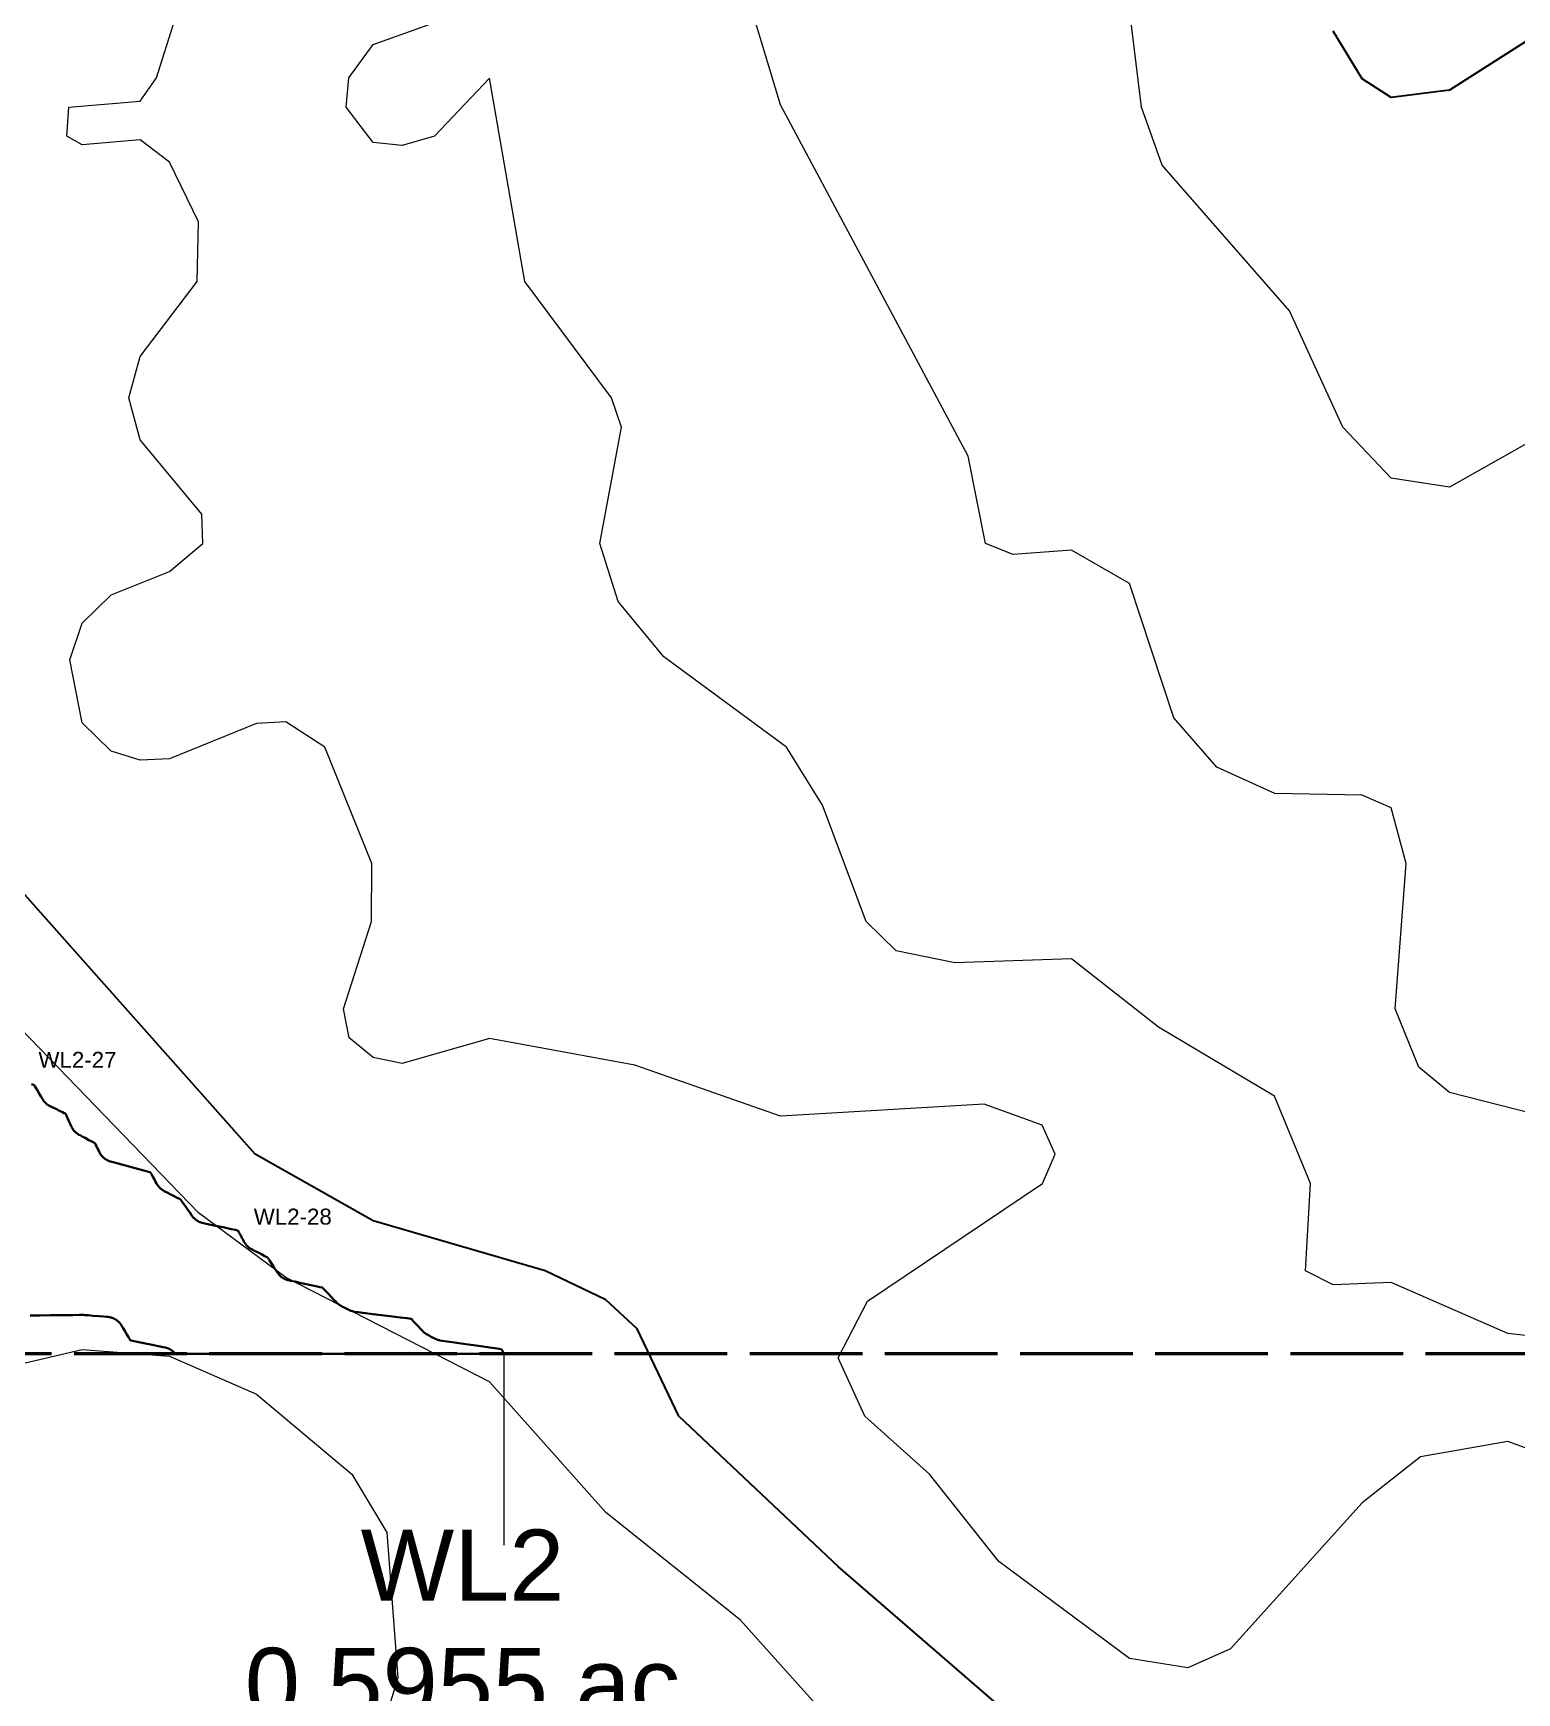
# Model space of a CAD drawing. Extents: x 6810325 to 6812275, y 1878569 to 1880689.
# Drawn here: x 6811531.1 to 6811698.4, y 1878831.2 to 1879018.4 of the extents above; entities that cross this region are included whole.
import ezdxf
from ezdxf.enums import TextEntityAlignment as Align

# ---------------------------------------------------------------- set-up
doc = ezdxf.new("R2010")
doc.units = 21
doc.header["$LTSCALE"] = 10
doc.header["$MEASUREMENT"] = 0
doc.linetypes.add('DASHED', pattern=[1.524, 1.27, -0.254])
for name, color, linetype, lineweight in [('ANNO-LABELS', 7, 'CONTINUOUS', 18), ('TOPO-CONTOUR-MAJOR', 34, 'CONTINUOUS', 30), ('TOPO-CONTOUR-MINOR', 36, 'CONTINUOUS', 13), ('WETL-FLAG', 2, 'CONTINUOUS', 13), ('WETL-FLAG-ID', 8, 'CONTINUOUS', 13), ('WETL-SURVEY-AREA', 1, 'DASHED', 50), ('WETL-WETLAND-SWALE', 82, 'CONTINUOUS', 35)]:
    doc.layers.add(name, color=color, linetype=linetype, lineweight=lineweight)
doc.styles.add('LABEL', font='arial.ttf')

msp = doc.modelspace()

# ---------------------------------------------------------------- linework, layer by layer
at = {"layer": 'ANNO-LABELS'}
msp.add_lwpolyline([(6811584.19, 1878847.82), (6811584.19, 1878869.41)], dxfattribs=at)
at = {"layer": 'TOPO-CONTOUR-MAJOR'}
for points, elevation in [([(6811651.43, 1878819.84), (6811621.9, 1878845.4), (6811603.87, 1878862.39), (6811599.2, 1878872.23), (6811595.65, 1878875.5), (6811588.83, 1878878.79), (6811569.41, 1878884.42), (6811556.12, 1878891.92), (6811506.57, 1878947.69), (6811502.32, 1878954.25), (6811500.12, 1878960.82), (6811501.75, 1878983.78), (6811507.71, 1878996.9), (6811508.11, 1879000.19), (6811507.07, 1879004.22), (6811500.51, 1879007.09), (6811499.04, 1879010.03), (6811506.31, 1879016.59), (6811507.29, 1879019.87)], 200), ([(6811700.64, 1879018.21), (6811690.8, 1879011.93), (6811684.23, 1879011.11), (6811680.95, 1879013.21), (6811677.67, 1879018.6)], 205)]:
    msp.add_lwpolyline(points, dxfattribs=dict(at, elevation=elevation))
at = {"layer": 'TOPO-CONTOUR-MINOR'}
for points, elevation in [([(6811625.51, 1878823.02), (6811610.8, 1878839.42), (6811595.65, 1878851.53), (6811582.53, 1878866.24), (6811559.56, 1878878.02), (6811549.72, 1878885.33), (6811487.38, 1878949.82), (6811470.6, 1878964.1), (6811466.37, 1878970.66), (6811463.55, 1878987.06), (6811453.23, 1879006.75), (6811448.01, 1879012.06), (6811445.46, 1879016.59), (6811445.43, 1879019.87)], 199), ([(6811707.52, 1878855.83), (6811697.36, 1878859.54), (6811687.52, 1878857.81), (6811680.95, 1878852.62), (6811666.1, 1878836.14), (6811661.27, 1878834), (6811654.71, 1878835.04), (6811639.98, 1878845.99), (6811632.15, 1878855.83), (6811624.85, 1878862.39), (6811621.85, 1878868.95), (6811625.18, 1878875.35), (6811644.89, 1878888.64), (6811646.34, 1878891.92), (6811644.84, 1878895.2), (6811638.3, 1878897.59), (6811615.34, 1878896.23), (6811598.93, 1878901.97), (6811582.53, 1878904.98), (6811572.69, 1878902.14), (6811569.41, 1878902.84), (6811566.72, 1878905.04), (6811566.09, 1878908.32), (6811569.22, 1878918.16), (6811569.28, 1878924.73), (6811563.98, 1878937.85), (6811559.56, 1878940.69), (6811556.28, 1878940.51), (6811546.44, 1878936.53), (6811543.16, 1878936.36), (6811539.88, 1878937.37), (6811536.6, 1878940.59), (6811535.2, 1878947.69), (6811536.6, 1878951.81), (6811539.88, 1878955.01), (6811546.44, 1878957.65), (6811550.21, 1878960.82), (6811550.11, 1878964.1), (6811543.16, 1878972.51), (6811541.88, 1878977.22), (6811543.16, 1878981.88), (6811549.56, 1878990.34), (6811549.72, 1878997.09), (6811546.44, 1879003.8), (6811543.16, 1879006.31), (6811536.6, 1879005.76), (6811534.88, 1879006.75), (6811535.09, 1879010.03), (6811543.16, 1879010.7), (6811545, 1879013.31), (6811547.07, 1879019.87)], 201), ([(6811710.48, 1878870.21), (6811697.36, 1878871.71), (6811684.23, 1878877.47), (6811677.67, 1878877.18), (6811674.57, 1878878.79), (6811675.13, 1878888.64), (6811671.05, 1878898.48), (6811657.99, 1878906.27), (6811648.15, 1878913.95), (6811635.02, 1878913.53), (6811628.4, 1878914.88), (6811625.02, 1878918.16), (6811620.1, 1878931.29), (6811616.02, 1878937.85), (6811602.21, 1878948.02), (6811597.04, 1878954.25), (6811594.99, 1878960.82), (6811597.44, 1878973.94), (6811596.29, 1878977.22), (6811586.52, 1878990.34), (6811582.53, 1879013.28), (6811576.33, 1879006.75), (6811572.69, 1879005.69), (6811569.41, 1879006.04), (6811566.38, 1879010.03), (6811566.67, 1879013.31), (6811569.41, 1879017.07), (6811577.19, 1879019.87)], 202), ([(6811703.92, 1878895.55), (6811690.8, 1878898.88), (6811687.33, 1878901.76), (6811684.65, 1878908.32), (6811685.91, 1878924.73), (6811684.23, 1878931.01), (6811680.95, 1878932.42), (6811671.11, 1878932.6), (6811664.55, 1878935.57), (6811659.7, 1878941.13), (6811654.71, 1878956.28), (6811648.15, 1878960.04), (6811641.58, 1878959.55), (6811638.46, 1878960.82), (6811636.53, 1878970.66), (6811615.34, 1879010.28), (6811612.46, 1879019.87)], 203), ([(6811703.92, 1878974.58), (6811690.8, 1878967.15), (6811684.23, 1878968.18), (6811678.77, 1878973.94), (6811672.75, 1878987.06), (6811658.38, 1879003.47), (6811656.05, 1879010.03), (6811654.87, 1879019.87)], 204), ([(6811523.93, 1878819.74), (6811516.4, 1878839.42), (6811516.44, 1878849.27), (6811520.66, 1878859.11), (6811525.63, 1878865.67), (6811530.04, 1878868.35), (6811536.6, 1878869.89), (6811546.44, 1878869.17), (6811556.28, 1878864.86), (6811567.03, 1878855.83), (6811570.96, 1878849.27), (6811572.21, 1878832.86), (6811566.19, 1878813.18)], 199)]:
    msp.add_lwpolyline(points, dxfattribs=dict(at, elevation=elevation))
at = {"layer": 'WETL-FLAG'}
msp.add_point((6811554.75, 1878882.25), dxfattribs=at)
at = {"layer": 'WETL-SURVEY-AREA'}
msp.add_lwpolyline([(6810625.11, 1878869.41), (6810625.11, 1880089.41), (6810820.11, 1880089.41), (6810820.11, 1880329.41), (6811095.11, 1880329.41), (6811095.11, 1880114.41), (6811975.11, 1880114.41), (6811975.11, 1878869.41)], close=True, dxfattribs=at)
at = {"layer": 'WETL-WETLAND-SWALE'}
msp.add_lwpolyline([(6811530.89, 1878899.81), (6811531.14, 1878899.74), (6811531.16, 1878899.74), (6811531.17, 1878899.73), (6811531.17, 1878899.73), (6811531.18, 1878899.72), (6811531.19, 1878899.71), (6811531.25, 1878899.6), (6811531.38, 1878899.4), (6811531.56, 1878899.1), (6811531.8, 1878898.7), (6811531.99, 1878898.39), (6811532.12, 1878898.17), (6811532.2, 1878898.04), (6811532.23, 1878898), (6811532.26, 1878897.96), (6811532.28, 1878897.92), (6811532.31, 1878897.89), (6811532.34, 1878897.85), (6811532.38, 1878897.81), (6811532.41, 1878897.78), (6811532.44, 1878897.74), (6811532.47, 1878897.71), (6811532.51, 1878897.68), (6811532.54, 1878897.64), (6811532.58, 1878897.61), (6811532.62, 1878897.58), (6811532.65, 1878897.55), (6811532.69, 1878897.52), (6811532.73, 1878897.5), (6811532.77, 1878897.47), (6811532.81, 1878897.44), (6811532.85, 1878897.42), (6811532.89, 1878897.4), (6811532.93, 1878897.37), (6811533.07, 1878897.3), (6811533.3, 1878897.19), (6811533.63, 1878897.03), (6811534.05, 1878896.82), (6811534.37, 1878896.67), (6811534.58, 1878896.56), (6811534.7, 1878896.51), (6811534.71, 1878896.5), (6811534.72, 1878896.5), (6811534.73, 1878896.49), (6811534.73, 1878896.48), (6811534.74, 1878896.47), (6811534.78, 1878896.37), (6811534.87, 1878896.19), (6811534.99, 1878895.92), (6811535.15, 1878895.57), (6811535.28, 1878895.29), (6811535.37, 1878895.09), (6811535.42, 1878894.97), (6811535.45, 1878894.93), (6811535.47, 1878894.89), (6811535.49, 1878894.85), (6811535.52, 1878894.81), (6811535.54, 1878894.77), (6811535.57, 1878894.73), (6811535.59, 1878894.69), (6811535.62, 1878894.65), (6811535.65, 1878894.62), (6811535.68, 1878894.58), (6811535.71, 1878894.54), (6811535.74, 1878894.51), (6811535.78, 1878894.48), (6811535.81, 1878894.44), (6811535.84, 1878894.41), (6811535.88, 1878894.38), (6811535.91, 1878894.35), (6811535.95, 1878894.32), (6811535.99, 1878894.29), (6811536.02, 1878894.26), (6811536.06, 1878894.23), (6811536.1, 1878894.2), (6811536.14, 1878894.18), (6811536.18, 1878894.15), (6811536.22, 1878894.13), (6811536.36, 1878894.06), (6811536.6, 1878893.93), (6811536.93, 1878893.76), (6811537.36, 1878893.53), (6811537.68, 1878893.36), (6811537.9, 1878893.25), (6811538.02, 1878893.19), (6811538.03, 1878893.18), (6811538.04, 1878893.17), (6811538.05, 1878893.16), (6811538.06, 1878893.15), (6811538.06, 1878893.14), (6811538.1, 1878893.07), (6811538.16, 1878892.94), (6811538.26, 1878892.75), (6811538.38, 1878892.5), (6811538.48, 1878892.3), (6811538.56, 1878892.15), (6811538.61, 1878892.06), (6811538.63, 1878892.02), (6811538.65, 1878891.98), (6811538.68, 1878891.94), (6811538.7, 1878891.9), (6811538.73, 1878891.86), (6811538.76, 1878891.82), (6811538.79, 1878891.79), (6811538.82, 1878891.75), (6811538.85, 1878891.71), (6811538.88, 1878891.68), (6811538.91, 1878891.64), (6811538.94, 1878891.61), (6811538.98, 1878891.58), (6811539.01, 1878891.54), (6811539.05, 1878891.51), (6811539.08, 1878891.48), (6811539.12, 1878891.45), (6811539.16, 1878891.42), (6811539.19, 1878891.39), (6811539.23, 1878891.37), (6811539.27, 1878891.34), (6811539.31, 1878891.32), (6811539.35, 1878891.29), (6811539.39, 1878891.27), (6811539.43, 1878891.25), (6811539.48, 1878891.23), (6811539.52, 1878891.2), (6811539.56, 1878891.19), (6811539.6, 1878891.17), (6811539.65, 1878891.15), (6811539.69, 1878891.13), (6811539.74, 1878891.12), (6811539.78, 1878891.1), (6811540.09, 1878891.02), (6811540.66, 1878890.87), (6811541.49, 1878890.65), (6811542.59, 1878890.36), (6811543.41, 1878890.14), (6811543.97, 1878889.99), (6811544.25, 1878889.92), (6811544.26, 1878889.92), (6811544.27, 1878889.91), (6811544.28, 1878889.9), (6811544.29, 1878889.89), (6811544.3, 1878889.88), (6811544.35, 1878889.8), (6811544.44, 1878889.63), (6811544.57, 1878889.39), (6811544.75, 1878889.06), (6811544.89, 1878888.81), (6811545, 1878888.63), (6811545.06, 1878888.52), (6811545.09, 1878888.48), (6811545.11, 1878888.44), (6811545.14, 1878888.4), (6811545.17, 1878888.36), (6811545.2, 1878888.32), (6811545.23, 1878888.28), (6811545.26, 1878888.24), (6811545.29, 1878888.21), (6811545.33, 1878888.17), (6811545.36, 1878888.14), (6811545.39, 1878888.1), (6811545.43, 1878888.07), (6811545.47, 1878888.04), (6811545.5, 1878888.01), (6811545.54, 1878887.98), (6811545.58, 1878887.95), (6811545.62, 1878887.92), (6811545.66, 1878887.89), (6811545.7, 1878887.87), (6811545.74, 1878887.84), (6811545.78, 1878887.82), (6811545.93, 1878887.74), (6811546.18, 1878887.61), (6811546.53, 1878887.42), (6811546.98, 1878887.19), (6811547.32, 1878887.01), (6811547.56, 1878886.89), (6811547.68, 1878886.83), (6811547.69, 1878886.82), (6811547.7, 1878886.81), (6811547.71, 1878886.81), (6811547.71, 1878886.8), (6811547.72, 1878886.79), (6811547.81, 1878886.67), (6811547.97, 1878886.44), (6811548.21, 1878886.1), (6811548.52, 1878885.64), (6811548.77, 1878885.3), (6811548.94, 1878885.05), (6811549.04, 1878884.91), (6811549.07, 1878884.87), (6811549.1, 1878884.84), (6811549.13, 1878884.8), (6811549.16, 1878884.77), (6811549.2, 1878884.73), (6811549.23, 1878884.7), (6811549.26, 1878884.67), (6811549.3, 1878884.63), (6811549.33, 1878884.6), (6811549.37, 1878884.57), (6811549.4, 1878884.54), (6811549.44, 1878884.52), (6811549.48, 1878884.49), (6811549.52, 1878884.46), (6811549.56, 1878884.44), (6811549.6, 1878884.41), (6811549.64, 1878884.39), (6811549.68, 1878884.36), (6811549.72, 1878884.34), (6811549.76, 1878884.32), (6811549.8, 1878884.3), (6811549.85, 1878884.28), (6811549.89, 1878884.26), (6811549.93, 1878884.25), (6811549.98, 1878884.23), (6811550.02, 1878884.22), (6811550.07, 1878884.2), (6811550.11, 1878884.19), (6811550.16, 1878884.18), (6811550.43, 1878884.12), (6811550.94, 1878884.01), (6811551.68, 1878883.85), (6811552.66, 1878883.65), (6811553.39, 1878883.49), (6811553.88, 1878883.39), (6811554.13, 1878883.33), (6811554.14, 1878883.33), (6811554.15, 1878883.33), (6811554.16, 1878883.32), (6811554.17, 1878883.31), (6811554.18, 1878883.3), (6811554.22, 1878883.21), (6811554.31, 1878883.05), (6811554.44, 1878882.82), (6811554.61, 1878882.5), (6811554.74, 1878882.26), (6811554.84, 1878882.08), (6811554.9, 1878881.97), (6811554.93, 1878881.93), (6811554.95, 1878881.89), (6811554.98, 1878881.84), (6811555.01, 1878881.8), (6811555.04, 1878881.77), (6811555.07, 1878881.73), (6811555.1, 1878881.69), (6811555.14, 1878881.65), (6811555.17, 1878881.61), (6811555.2, 1878881.58), (6811555.24, 1878881.54), (6811555.28, 1878881.51), (6811555.31, 1878881.48), (6811555.35, 1878881.45), (6811555.39, 1878881.41), (6811555.43, 1878881.38), (6811555.47, 1878881.35), (6811555.51, 1878881.33), (6811555.55, 1878881.3), (6811555.59, 1878881.27), (6811555.64, 1878881.25), (6811555.78, 1878881.17), (6811556.02, 1878881.04), (6811556.37, 1878880.87), (6811556.81, 1878880.64), (6811557.14, 1878880.46), (6811557.37, 1878880.34), (6811557.49, 1878880.28), (6811557.5, 1878880.27), (6811557.51, 1878880.27), (6811557.52, 1878880.26), (6811557.53, 1878880.25), (6811557.54, 1878880.24), (6811557.61, 1878880.13), (6811557.75, 1878879.91), (6811557.95, 1878879.6), (6811558.23, 1878879.19), (6811558.44, 1878878.86), (6811558.59, 1878878.64), (6811558.68, 1878878.5), (6811558.7, 1878878.46), (6811558.73, 1878878.43), (6811558.76, 1878878.39), (6811558.8, 1878878.35), (6811558.83, 1878878.31), (6811558.86, 1878878.28), (6811558.9, 1878878.24), (6811558.93, 1878878.21), (6811558.97, 1878878.18), (6811559, 1878878.14), (6811559.04, 1878878.11), (6811559.08, 1878878.08), (6811559.12, 1878878.05), (6811559.16, 1878878.02), (6811559.2, 1878878), (6811559.24, 1878877.97), (6811559.28, 1878877.94), (6811559.32, 1878877.92), (6811559.36, 1878877.9), (6811559.41, 1878877.87), (6811559.45, 1878877.85), (6811559.5, 1878877.83), (6811559.54, 1878877.81), (6811559.59, 1878877.79), (6811559.63, 1878877.78), (6811559.68, 1878877.76), (6811559.72, 1878877.75), (6811559.77, 1878877.73), (6811559.82, 1878877.72), (6811560.09, 1878877.66), (6811560.58, 1878877.56), (6811561.3, 1878877.4), (6811562.24, 1878877.2), (6811562.94, 1878877.05), (6811563.42, 1878876.95), (6811563.66, 1878876.9), (6811563.68, 1878876.89), (6811563.69, 1878876.89), (6811563.7, 1878876.88), (6811563.71, 1878876.88), (6811563.72, 1878876.87), (6811563.82, 1878876.76), (6811564.02, 1878876.55), (6811564.3, 1878876.24), (6811564.69, 1878875.84), (6811564.98, 1878875.52), (6811565.19, 1878875.3), (6811565.31, 1878875.18), (6811565.34, 1878875.15), (6811565.37, 1878875.12), (6811565.41, 1878875.09), (6811565.44, 1878875.06), (6811565.47, 1878875.04), (6811565.51, 1878875.01), (6811565.54, 1878874.98), (6811565.58, 1878874.96), (6811565.61, 1878874.93), (6811565.65, 1878874.91), (6811565.68, 1878874.89), (6811565.72, 1878874.86), (6811565.76, 1878874.84), (6811565.84, 1878874.8), (6811565.97, 1878874.73), (6811566.15, 1878874.64), (6811566.37, 1878874.53), (6811566.54, 1878874.44), (6811566.67, 1878874.38), (6811566.76, 1878874.34), (6811566.8, 1878874.32), (6811566.84, 1878874.3), (6811566.88, 1878874.28), (6811566.92, 1878874.27), (6811566.96, 1878874.25), (6811567, 1878874.24), (6811567.04, 1878874.23), (6811567.08, 1878874.22), (6811567.13, 1878874.21), (6811567.17, 1878874.2), (6811567.21, 1878874.19), (6811567.25, 1878874.18), (6811567.29, 1878874.17), (6811567.72, 1878874.12), (6811568.53, 1878874.02), (6811569.72, 1878873.87), (6811571.3, 1878873.67), (6811572.48, 1878873.53), (6811573.27, 1878873.43), (6811573.68, 1878873.38), (6811573.69, 1878873.37), (6811573.7, 1878873.37), (6811573.71, 1878873.37), (6811573.72, 1878873.36), (6811573.73, 1878873.35), (6811573.81, 1878873.26), (6811573.98, 1878873.08), (6811574.21, 1878872.83), (6811574.53, 1878872.49), (6811574.77, 1878872.22), (6811574.95, 1878872.04), (6811575.05, 1878871.93), (6811575.08, 1878871.9), (6811575.11, 1878871.87), (6811575.14, 1878871.84), (6811575.18, 1878871.81), (6811575.21, 1878871.78), (6811575.25, 1878871.75), (6811575.28, 1878871.73), (6811575.32, 1878871.7), (6811575.35, 1878871.68), (6811575.39, 1878871.65), (6811575.43, 1878871.63), (6811575.46, 1878871.61), (6811575.5, 1878871.59), (6811575.59, 1878871.54), (6811575.72, 1878871.47), (6811575.89, 1878871.38), (6811576.11, 1878871.27), (6811576.29, 1878871.18), (6811576.42, 1878871.12), (6811576.52, 1878871.07), (6811576.57, 1878871.05), (6811576.62, 1878871.03), (6811576.67, 1878871.01), (6811576.72, 1878870.99), (6811576.77, 1878870.97), (6811576.83, 1878870.96), (6811576.88, 1878870.94), (6811576.93, 1878870.93), (6811576.99, 1878870.92), (6811577.45, 1878870.85), (6811578.32, 1878870.73), (6811579.6, 1878870.55), (6811581.29, 1878870.31), (6811582.56, 1878870.12), (6811583.41, 1878870), (6811583.84, 1878869.94), (6811583.85, 1878869.94), (6811583.86, 1878869.94), (6811583.87, 1878869.93), (6811583.88, 1878869.92), (6811583.89, 1878869.91), (6811583.95, 1878869.82), (6811584.05, 1878869.64), (6811584.19, 1878869.41), (6811547.11, 1878869.41), (6811547, 1878869.53), (6811546.97, 1878869.57), (6811546.94, 1878869.6), (6811546.9, 1878869.63), (6811546.87, 1878869.67), (6811546.83, 1878869.7), (6811546.8, 1878869.73), (6811546.76, 1878869.76), (6811546.72, 1878869.79), (6811546.68, 1878869.81), (6811546.65, 1878869.84), (6811546.61, 1878869.87), (6811546.57, 1878869.89), (6811546.52, 1878869.92), (6811546.48, 1878869.94), (6811546.44, 1878869.96), (6811546.4, 1878869.98), (6811546.36, 1878870), (6811546.31, 1878870.02), (6811546.27, 1878870.04), (6811546.22, 1878870.06), (6811546.18, 1878870.07), (6811546.14, 1878870.09), (6811546.09, 1878870.1), (6811546.04, 1878870.11), (6811546, 1878870.13), (6811545.72, 1878870.18), (6811545.22, 1878870.29), (6811544.49, 1878870.44), (6811543.54, 1878870.63), (6811542.81, 1878870.78), (6811542.33, 1878870.88), (6811542.08, 1878870.93), (6811542.07, 1878870.93), (6811542.06, 1878870.94), (6811542.05, 1878870.95), (6811542.04, 1878870.95), (6811542.03, 1878870.96), (6811541.97, 1878871.07), (6811541.84, 1878871.28), (6811541.65, 1878871.59), (6811541.41, 1878872), (6811541.22, 1878872.32), (6811541.08, 1878872.54), (6811541, 1878872.67), (6811540.97, 1878872.71), (6811540.95, 1878872.75), (6811540.92, 1878872.79), (6811540.89, 1878872.83), (6811540.86, 1878872.86), (6811540.83, 1878872.9), (6811540.8, 1878872.94), (6811540.76, 1878872.97), (6811540.73, 1878873), (6811540.7, 1878873.04), (6811540.66, 1878873.07), (6811540.63, 1878873.1), (6811540.59, 1878873.13), (6811540.55, 1878873.16), (6811540.52, 1878873.19), (6811540.48, 1878873.22), (6811540.44, 1878873.24), (6811540.4, 1878873.27), (6811540.36, 1878873.29), (6811540.32, 1878873.32), (6811540.28, 1878873.34), (6811540.23, 1878873.36), (6811540.19, 1878873.38), (6811540.15, 1878873.4), (6811540.11, 1878873.42), (6811540.06, 1878873.44), (6811540.02, 1878873.46), (6811539.97, 1878873.47), (6811539.93, 1878873.49), (6811539.88, 1878873.5), (6811539.84, 1878873.52), (6811539.79, 1878873.53), (6811539.75, 1878873.54), (6811539.7, 1878873.55), (6811539.65, 1878873.56), (6811539.61, 1878873.56), (6811539.56, 1878873.57), (6811539.36, 1878873.59), (6811539, 1878873.62), (6811538.49, 1878873.66), (6811537.82, 1878873.71), (6811537.3, 1878873.76), (6811536.95, 1878873.78), (6811536.75, 1878873.8), (6811536.7, 1878873.8), (6811536.3, 1878873.8), (6811535.55, 1878873.79), (6811534.44, 1878873.78), (6811532.98, 1878873.76), (6811531.87, 1878873.75), (6811531.12, 1878873.74), (6811530.73, 1878873.74)], dxfattribs=at)

# ---------------------------------------------------------------- texts
at = {"layer": 'ANNO-LABELS', "insert": (6811579.49, 1878831.05), "char_height": 8, "attachment_point": 5, "style": 'LABEL'}
msp.add_mtext('WL2\\P0.5955 ac\\Pcontinues beyond the survey area', dxfattribs=at)
at = {"layer": 'WETL-FLAG-ID', "style": 'LABEL'}
for s, p in [('WL2-27', (6811531.67, 1878901.13)), ('WL2-28', (6811555.95, 1878883.45))]:
    msp.add_text(s, height=1.8, dxfattribs=at).set_placement(p, align=Align.BOTTOM_LEFT)

doc.saveas('drawing.dxf')
